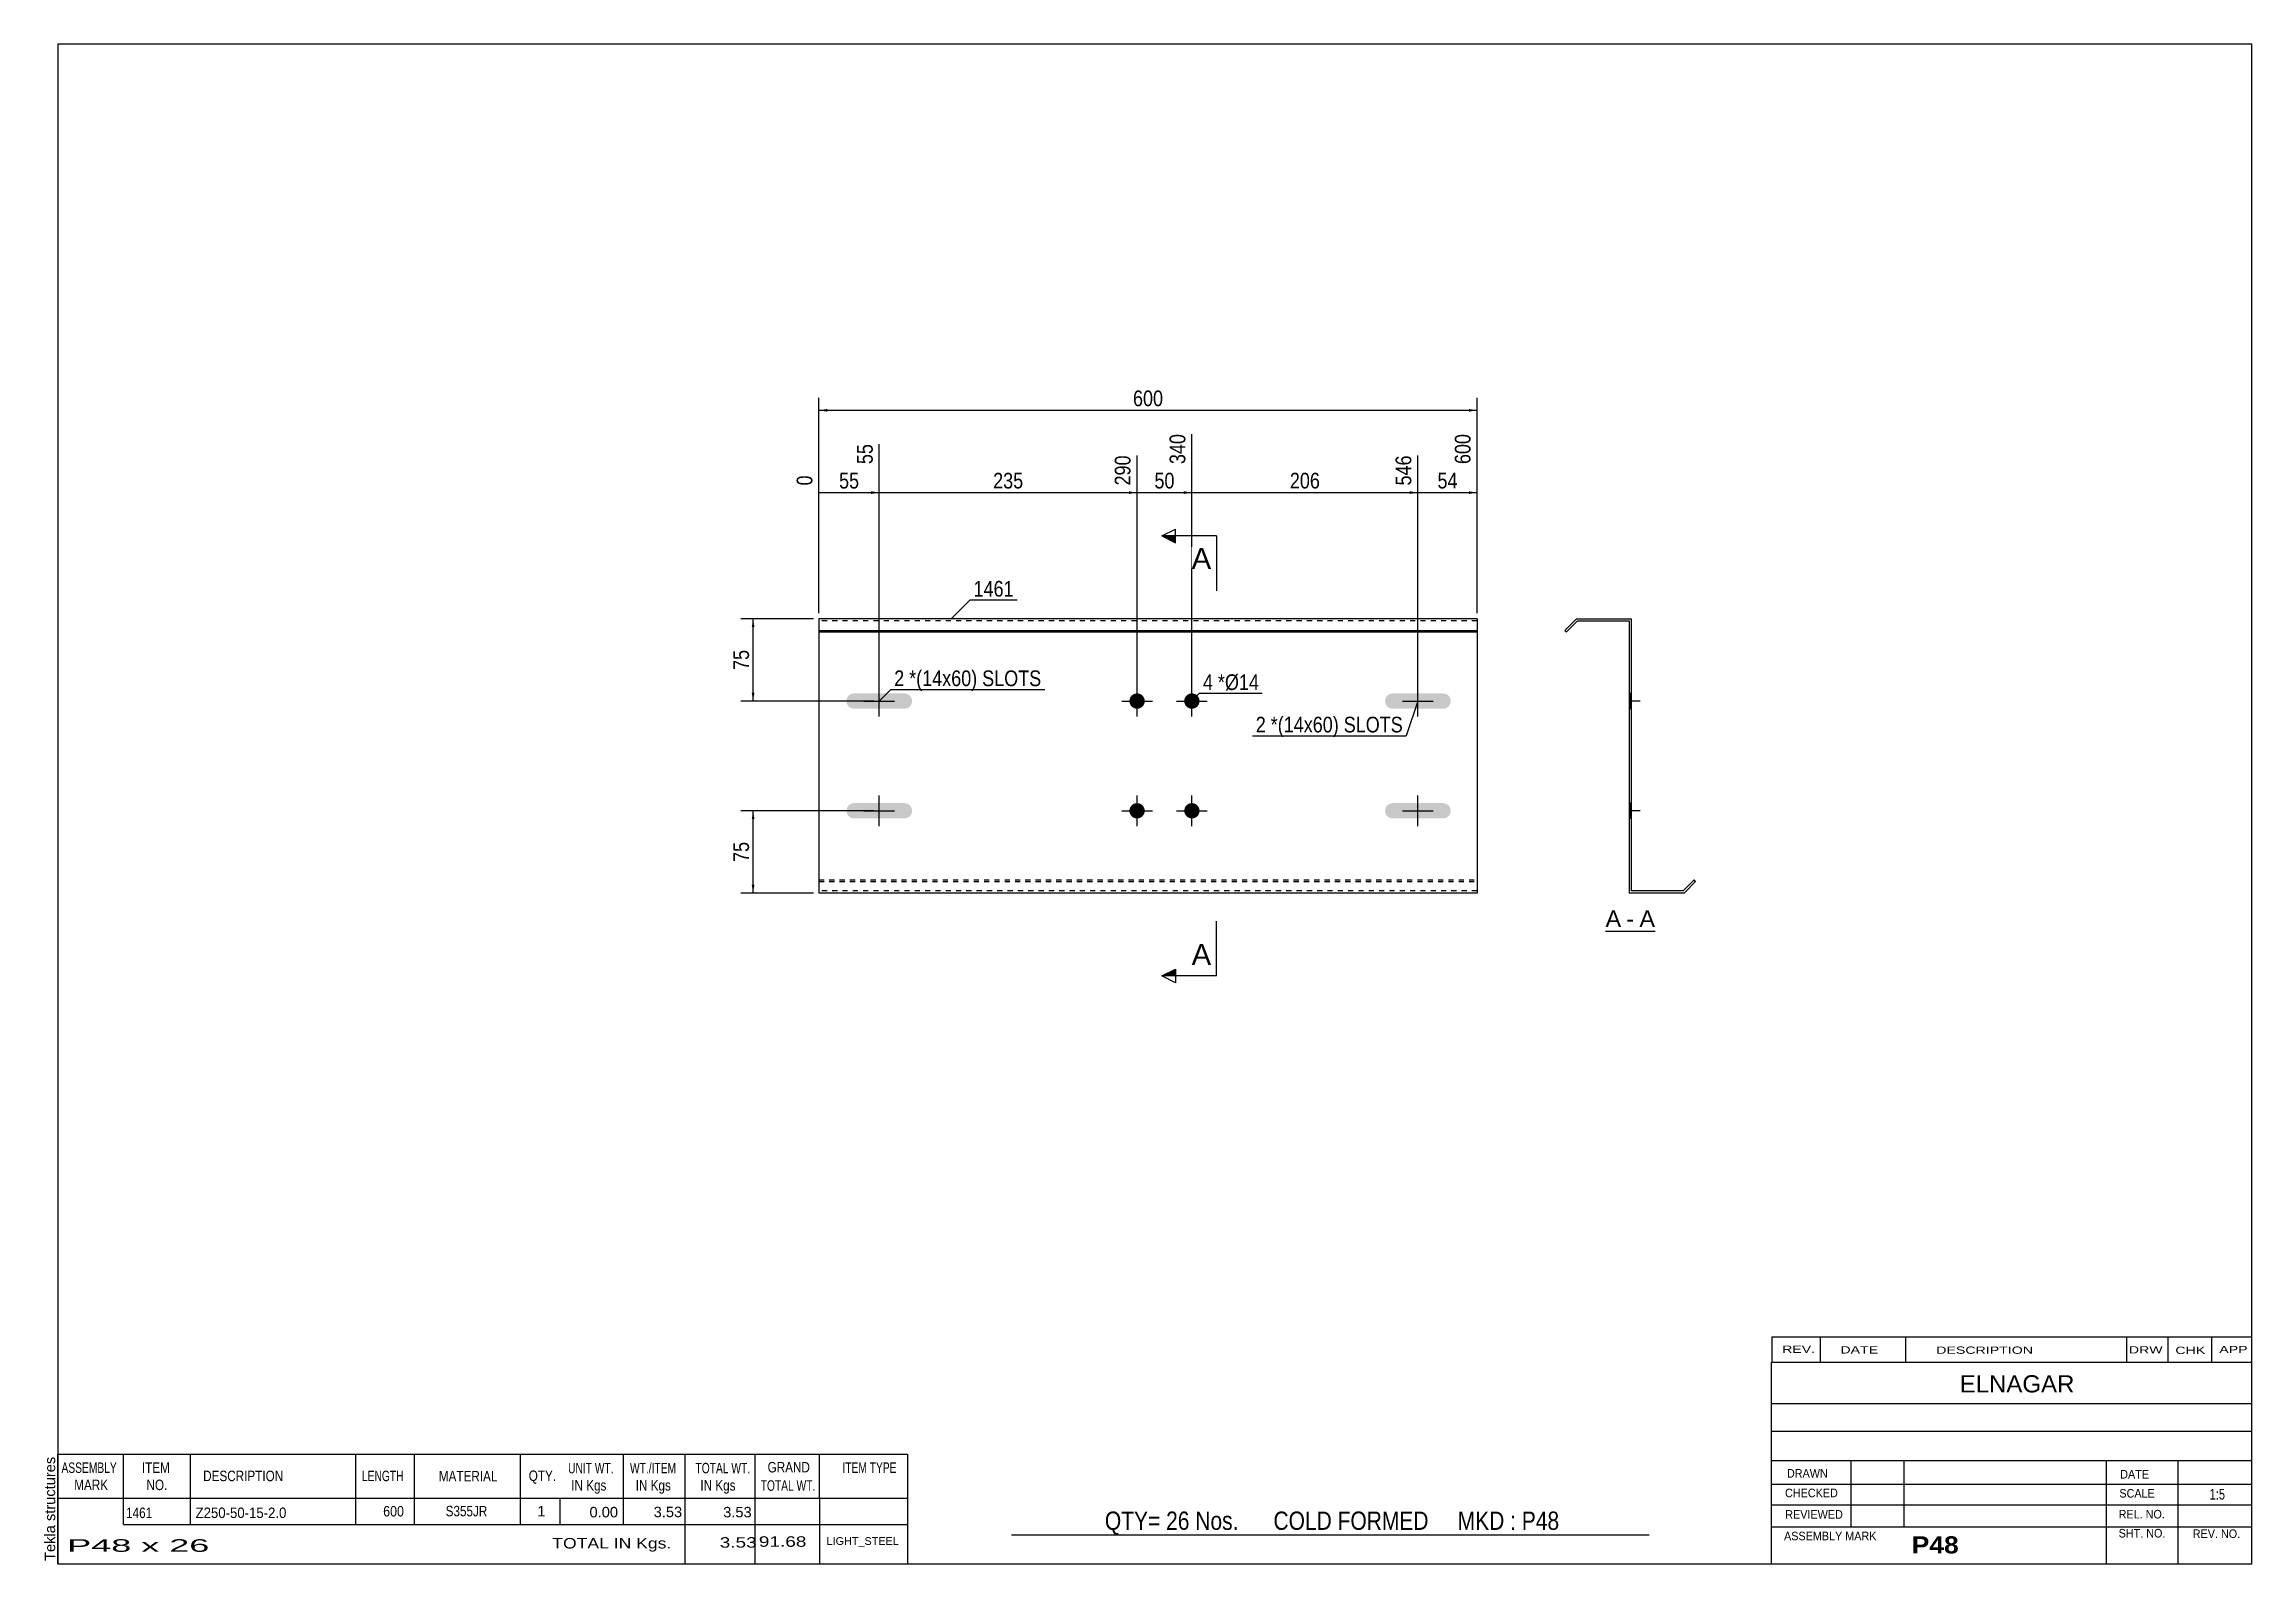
# Model space of a CAD drawing. Header units: millimetres. Extents: x -141 to 261, y -147 to 130.
import ezdxf

# ---------------------------------------------------------------- set-up
doc = ezdxf.new("R2010")
doc.units = ezdxf.units.MM
doc.linetypes.add('DXK_LINE_DOT1', pattern=[1.8814, 0.9407, -0.9407])
doc.styles.add('Arial', font='ARIAL.TTF', dxfattribs={"height": 0.2})
doc.styles.add('Arial Bold', font='ARIALBD.TTF', dxfattribs={"height": 0.2})
doc.styles.add('Arial Narrow', font='ARIALN.TTF', dxfattribs={"height": 0.2})

# ---------------------------------------------------------------- blocks, each defined once
blk = doc.blocks.new('Unknown-629090617-1409')
at = {"color": 5, "linetype": 'Continuous'}
for p, q in [((261.25, 129.75), (-138.75, 129.75)), ((-138.75, 129.75), (-138.75, -147.25)), ((261.25, -147.25), (261.25, 129.75)), ((-138.75, -147.25), (261.25, -147.25))]:
    blk.add_line(p, q, dxfattribs=at)
at = {"color": 174, "linetype": 'Continuous', "style": 'Arial'}
blk.add_text('Tekla structures', height=1.9102, rotation=90, dxfattribs=at).set_placement((-139.25, -146.75))
blk = doc.blocks.new('Unknown-629090617-12 - 1224')
at = {"color": 7, "linetype": 'Continuous'}
blk.add_line((143.41, -31.95), (152.44, -31.95), dxfattribs=at)
at = {"color": 0, "linetype": 'Continuous'}
blk.add_wipeout([(146.25, -31.2), (146.25, -28), (143.41, -28), (143.41, -31.2)], dxfattribs=at)
blk.add_wipeout([(148.63, -31.2), (148.63, -28), (147.21, -28), (147.21, -31.2)], dxfattribs=at)
at = {"color": 96, "linetype": 'Continuous', "style": 'Arial'}
blk.add_text('A', height=3.06, dxfattribs=at).set_placement((143.41, -31.2))
at = {"color": 0, "linetype": 'Continuous'}
blk.add_wipeout([(152.44, -31.2), (152.44, -28), (149.59, -28), (149.59, -31.2)], dxfattribs=at)
at = {"color": 96, "linetype": 'Continuous', "style": 'Arial'}
for s, p in [('A', (149.59, -31.2)), ('-', (147.21, -31.2))]:
    blk.add_text(s, height=3.06, dxfattribs=at).set_placement(p)
blk = doc.blocks.new('Part-629090617-1218 - 1203')
at = {"color": 2, "linetype": 'Continuous'}
for p, q in [((0, 25), (0, -25)), ((120, 25), (0, 25)), ((120, 25), (120, -25)), ((0, 22.88), (120, 22.88)), ((0, 22.6), (120, 22.6)), ((120, -25), (0, -25))]:
    blk.add_line(p, q, dxfattribs=at)
at = {"color": 7, "linetype": 'DXK_LINE_DOT1'}
for p, q in [((120, 24.6), (0, 24.6)), ((0, -22.6), (120, -22.6)), ((0, -22.88), (120, -22.88)), ((120, -24.6), (0, -24.6))]:
    blk.add_line(p, q, dxfattribs=at)
blk = doc.blocks.new('Bolt-629090617-1219 - 1203')
at = {"linetype": 'Continuous'}
for points in [[(113.8, 11.4), (104.6, 11.4), (104.06, 11.29), (103.61, 10.99), (103.31, 10.53), (103.2, 10), (103.31, 9.46), (103.61, 9.01), (104.06, 8.71), (104.6, 8.6), (113.8, 8.6), (114.34, 8.71), (114.79, 9.01), (115.09, 9.46), (115.2, 10), (115.09, 10.53), (114.79, 10.99), (114.34, 11.29)], [(113.8, -8.6), (104.6, -8.6), (104.06, -8.71), (103.61, -9.01), (103.31, -9.47), (103.2, -10), (103.31, -10.54), (103.61, -10.99), (104.06, -11.29), (104.6, -11.4), (113.8, -11.4), (114.34, -11.29), (114.79, -10.99), (115.09, -10.54), (115.2, -10), (115.09, -9.47), (114.79, -9.01), (114.34, -8.71)]]:
    blk.add_hatch(color=3, dxfattribs=at).paths.add_polyline_path(points)
at = {"color": 3, "linetype": 'Continuous'}
for p, q in [((109.2, 7.2), (109.2, 12.8)), ((106.4, 10), (112, 10)), ((109.2, -12.8), (109.2, -7.2)), ((106.4, -10), (112, -10))]:
    blk.add_line(p, q, dxfattribs=at)
blk = doc.blocks.new('Bolt-629090617-1220 - 1203')
at = {"linetype": 'Continuous'}
for points in [[(15.6, 11.4), (6.4, 11.4), (5.86, 11.29), (5.41, 10.99), (5.11, 10.53), (5, 10), (5.11, 9.46), (5.41, 9.01), (5.86, 8.71), (6.4, 8.6), (15.6, 8.6), (16.14, 8.71), (16.59, 9.01), (16.89, 9.46), (17, 10), (16.89, 10.53), (16.59, 10.99), (16.14, 11.29)], [(15.6, -8.6), (6.4, -8.6), (5.86, -8.71), (5.41, -9.01), (5.11, -9.47), (5, -10), (5.11, -10.54), (5.41, -10.99), (5.86, -11.29), (6.4, -11.4), (15.6, -11.4), (16.14, -11.29), (16.59, -10.99), (16.89, -10.54), (17, -10), (16.89, -9.47), (16.59, -9.01), (16.14, -8.71)]]:
    blk.add_hatch(color=3, dxfattribs=at).paths.add_polyline_path(points)
at = {"color": 3, "linetype": 'Continuous'}
for p, q in [((11, 7.2), (11, 12.8)), ((8.2, 10), (13.8, 10)), ((11, -12.8), (11, -7.2)), ((8.2, -10), (13.8, -10))]:
    blk.add_line(p, q, dxfattribs=at)
blk = doc.blocks.new('Bolt-629090617-1221 - 1203')
at = {"linetype": 'Continuous'}
for points in [[(56.6, 10, -1), (59.4, 10, -1)], [(66.6, 10, -1), (69.4, 10, -1)], [(56.6, -10, -1), (59.4, -10, -1)], [(66.6, -10, -1), (69.4, -10, -1)]]:
    blk.add_hatch(color=3, dxfattribs=at).paths.add_polyline_path(points)
at = {"color": 3, "linetype": 'Continuous'}
for p, q in [((58, 7.2), (58, 12.8)), ((68, 7.2), (68, 12.8)), ((55.2, 10), (60.8, 10)), ((65.2, 10), (70.8, 10)), ((58, -12.8), (58, -7.2)), ((68, -12.8), (68, -7.2)), ((55.2, -10), (60.8, -10)), ((65.2, -10), (70.8, -10))]:
    blk.add_line(p, q, dxfattribs=at)
blk = doc.blocks.new('Part-629090617-1226 - 1224')
at = {"color": 2, "linetype": 'Continuous'}
for p, q in [((138.12, 25), (136, 22.88)), ((136.28, 22.6), (138.29, 24.6)), ((138.12, 25), (148.12, 25)), ((138.29, 24.6), (147.72, 24.6)), ((147.72, 24.6), (147.72, -25)), ((148.12, -24.6), (148.12, 25)), ((136, 22.88), (136.28, 22.6)), ((159.56, -22.6), (157.56, -24.6)), ((157.72, -25), (159.84, -22.88)), ((159.84, -22.88), (159.56, -22.6)), ((157.72, -25), (147.72, -25)), ((157.56, -24.6), (148.12, -24.6))]:
    blk.add_line(p, q, dxfattribs=at)
blk = doc.blocks.new('Bolt-629090617-1227 - 1224')
at = {"linetype": 'Continuous'}
for points in [[(147.72, 11.4), (147.72, 8.6), (148.12, 8.6), (148.12, 11.4)], [(147.72, -8.6), (147.72, -11.4), (148.12, -11.4), (148.12, -8.6)]]:
    blk.add_hatch(color=3, dxfattribs=at).paths.add_polyline_path(points)
at = {"color": 3, "linetype": 'Continuous'}
for p, q in [((148.12, 11.4), (147.72, 11.4)), ((149.72, 10), (147.72, 10)), ((148.12, 8.6), (147.72, 8.6)), ((148.12, -8.6), (147.72, -8.6)), ((149.72, -10), (147.72, -10)), ((148.12, -11.4), (147.72, -11.4))]:
    blk.add_line(p, q, dxfattribs=at)
blk = doc.blocks.new('Bolt-629090617-1228 - 1224')
at = {"linetype": 'Continuous'}
for points in [[(147.72, 11.4), (147.72, 8.6), (148.12, 8.6), (148.12, 11.4)], [(147.72, -8.6), (147.72, -11.4), (148.12, -11.4), (148.12, -8.6)]]:
    blk.add_hatch(color=3, dxfattribs=at).paths.add_polyline_path(points)
at = {"color": 3, "linetype": 'Continuous'}
for p, q in [((148.12, 11.4), (147.72, 11.4)), ((149.72, 10), (147.72, 10)), ((148.12, 8.6), (147.72, 8.6)), ((148.12, -8.6), (147.72, -8.6)), ((149.72, -10), (147.72, -10)), ((148.12, -11.4), (147.72, -11.4))]:
    blk.add_line(p, q, dxfattribs=at)
blk = doc.blocks.new('Bolt-629090617-1229 - 1224')
at = {"linetype": 'Continuous'}
for points in [[(147.72, 11.4), (147.72, 8.6), (148.12, 8.6), (148.12, 11.4)], [(147.72, 11.4), (147.72, 8.6), (148.12, 8.6), (148.12, 11.4)], [(147.72, -8.6), (147.72, -11.4), (148.12, -11.4), (148.12, -8.6)], [(147.72, -8.6), (147.72, -11.4), (148.12, -11.4), (148.12, -8.6)]]:
    blk.add_hatch(color=3, dxfattribs=at).paths.add_polyline_path(points)
at = {"color": 3, "linetype": 'Continuous'}
for p, q in [((148.12, 11.4), (147.72, 11.4)), ((148.12, 11.4), (147.72, 11.4)), ((149.72, 10), (147.72, 10)), ((149.72, 10), (147.72, 10)), ((148.12, 8.6), (147.72, 8.6)), ((148.12, 8.6), (147.72, 8.6)), ((148.12, -8.6), (147.72, -8.6)), ((148.12, -8.6), (147.72, -8.6)), ((149.72, -10), (147.72, -10)), ((149.72, -10), (147.72, -10)), ((148.12, -11.4), (147.72, -11.4)), ((148.12, -11.4), (147.72, -11.4))]:
    blk.add_line(p, q, dxfattribs=at)
blk = doc.blocks.new('StraightDimension-629090617-1234 - 1203')
at = {"linetype": 'Continuous'}
blk.add_hatch(color=7, dxfattribs=at).paths.add_polyline_path([(118.5, 48.25), (120, 48), (118.5, 47.75)])
at = {"color": 7, "linetype": 'Continuous'}
for p, q in [((120, 26), (120, 58.68)), ((109.2, 11), (109.2, 54.78)), ((109.2, 48), (120, 48))]:
    blk.add_line(p, q, dxfattribs=at)
at = {"color": 0}
blk.add_wipeout([(117.03, 48.15), (117.03, 52.35), (112.17, 52.35), (112.17, 48.15)], dxfattribs=at)
at = {"color": 0, "linetype": 'Continuous'}
blk.add_wipeout([(119.4, 59.28), (115.2, 59.28), (115.2, 52.6), (119.4, 52.6)], dxfattribs=at)
at = {"color": 3, "linetype": 'Continuous', "style": 'Arial Narrow'}
blk.add_text('600', height=2.863, rotation=90.0002, dxfattribs=at).set_placement((118.8, 53.2))
at = {"color": 3, "style": 'Arial Narrow'}
blk.add_text('54', height=2.863, dxfattribs=at).set_placement((112.77, 48.75))
blk = doc.blocks.new('StraightDimension-629090617-1235 - 1203')
at = {"linetype": 'Continuous'}
blk.add_hatch(color=7, dxfattribs=at).paths.add_polyline_path([(107.7, 48.25), (109.2, 48), (107.7, 47.75)])
at = {"color": 7, "linetype": 'Continuous'}
for p, q in [((68, 11), (68, 58.68)), ((109.2, 11), (109.2, 54.78)), ((68, 48), (109.2, 48))]:
    blk.add_line(p, q, dxfattribs=at)
at = {"color": 0}
blk.add_wipeout([(91.94, 48.15), (91.94, 52.35), (85.26, 52.35), (85.26, 48.15)], dxfattribs=at)
at = {"color": 0, "linetype": 'Continuous'}
blk.add_wipeout([(108.6, 55.38), (104.4, 55.38), (104.4, 48.7), (108.6, 48.7)], dxfattribs=at)
at = {"color": 3, "linetype": 'Continuous', "style": 'Arial Narrow'}
blk.add_text('546', height=2.863, rotation=90.0002, dxfattribs=at).set_placement((108, 49.3))
at = {"color": 3, "style": 'Arial Narrow'}
blk.add_text('206', height=2.863, dxfattribs=at).set_placement((85.86, 48.75))
blk = doc.blocks.new('StraightDimension-629090617-1236 - 1203')
at = {"linetype": 'Continuous'}
blk.add_hatch(color=7, dxfattribs=at).paths.add_polyline_path([(66.5, 48.25), (68, 48), (66.5, 47.75)])
at = {"color": 7, "linetype": 'Continuous'}
for p, q in [((68, 11), (68, 58.68)), ((58, 11), (58, 54.78)), ((58, 48), (68, 48))]:
    blk.add_line(p, q, dxfattribs=at)
at = {"color": 0}
blk.add_wipeout([(65.43, 48.15), (65.43, 52.35), (60.57, 52.35), (60.57, 48.15)], dxfattribs=at)
at = {"color": 0, "linetype": 'Continuous'}
blk.add_wipeout([(67.4, 59.28), (63.2, 59.28), (63.2, 52.6), (67.4, 52.6)], dxfattribs=at)
at = {"color": 3, "linetype": 'Continuous', "style": 'Arial Narrow'}
blk.add_text('340', height=2.863, rotation=90.0002, dxfattribs=at).set_placement((66.8, 53.2))
at = {"color": 3, "style": 'Arial Narrow'}
blk.add_text('50', height=2.863, dxfattribs=at).set_placement((61.17, 48.75))
blk = doc.blocks.new('StraightDimension-629090617-1237 - 1203')
at = {"linetype": 'Continuous'}
blk.add_hatch(color=7, dxfattribs=at).paths.add_polyline_path([(56.5, 48.25), (58, 48), (56.5, 47.75)])
at = {"color": 7, "linetype": 'Continuous'}
for p, q in [((11, 11), (11, 56.86)), ((58, 11), (58, 54.78)), ((11, 48), (58, 48))]:
    blk.add_line(p, q, dxfattribs=at)
at = {"color": 0}
blk.add_wipeout([(37.84, 48.15), (37.84, 52.35), (31.16, 52.35), (31.16, 48.15)], dxfattribs=at)
at = {"color": 0, "linetype": 'Continuous'}
blk.add_wipeout([(57.4, 55.38), (53.2, 55.38), (53.2, 48.7), (57.4, 48.7)], dxfattribs=at)
at = {"color": 3, "linetype": 'Continuous', "style": 'Arial Narrow'}
blk.add_text('290', height=2.863, rotation=90.0002, dxfattribs=at).set_placement((56.8, 49.3))
at = {"color": 3, "style": 'Arial Narrow'}
blk.add_text('235', height=2.863, dxfattribs=at).set_placement((31.76, 48.75))
blk = doc.blocks.new('StraightDimension-629090617-1238 - 1203')
at = {"linetype": 'Continuous'}
blk.add_hatch(color=7, dxfattribs=at).paths.add_polyline_path([(9.5, 48.25), (11, 48), (9.5, 47.75)])
at = {"color": 7, "linetype": 'Continuous'}
for p, q in [((11, 11), (11, 56.86)), ((0, 26), (0, 51.13)), ((0, 48), (11, 48))]:
    blk.add_line(p, q, dxfattribs=at)
at = {"color": 0}
blk.add_wipeout([(7.93, 48.15), (7.93, 52.35), (3.07, 52.35), (3.07, 48.15)], dxfattribs=at)
at = {"color": 0, "linetype": 'Continuous'}
blk.add_wipeout([(-0.6, 51.73), (-4.8, 51.73), (-4.8, 48.7), (-0.6, 48.7)], dxfattribs=at)
at = {"color": 3, "linetype": 'Continuous', "style": 'Arial Narrow'}
blk.add_text('0', height=2.86, rotation=90.0002, dxfattribs=at).set_placement((-1.2, 49.3))
at = {"color": 0, "linetype": 'Continuous'}
blk.add_wipeout([(10.4, 57.46), (6.2, 57.46), (6.2, 52.6), (10.4, 52.6)], dxfattribs=at)
at = {"color": 3, "linetype": 'Continuous', "style": 'Arial Narrow'}
blk.add_text('55', height=2.863, rotation=90.0002, dxfattribs=at).set_placement((9.8, 53.2))
at = {"color": 3, "style": 'Arial Narrow'}
blk.add_text('55', height=2.863, dxfattribs=at).set_placement((3.67, 48.75))
blk = doc.blocks.new('StraightDimension-629090617-1255 - 1203')
at = {"linetype": 'Continuous'}
for points in [[(-12.25, 23.5), (-12, 25), (-11.75, 23.5)], [(-11.75, 11.5), (-12, 10), (-12.25, 11.5)]]:
    blk.add_hatch(color=7, dxfattribs=at).paths.add_polyline_path(points)
at = {"color": 7, "linetype": 'Continuous'}
for p, q in [((-1, 25), (-14.25, 25)), ((-12, 10), (-12, 25)), ((10, 10), (-14.25, 10))]:
    blk.add_line(p, q, dxfattribs=at)
at = {"color": 0}
blk.add_wipeout([(-12.15, 19.93), (-16.35, 19.93), (-16.35, 15.07), (-12.15, 15.07)], dxfattribs=at)
at = {"color": 3, "style": 'Arial Narrow'}
blk.add_text('75', height=2.863, rotation=90.0002, dxfattribs=at).set_placement((-12.75, 15.67))
blk = doc.blocks.new('StraightDimension-629090617-1261 - 1203')
at = {"linetype": 'Continuous'}
for points in [[(-12.25, -11.5), (-12, -10), (-11.75, -11.5)], [(-11.75, -23.5), (-12, -25), (-12.25, -23.5)]]:
    blk.add_hatch(color=7, dxfattribs=at).paths.add_polyline_path(points)
at = {"color": 7, "linetype": 'Continuous'}
for p, q in [((10, -10), (-14.25, -10)), ((-12, -25), (-12, -10)), ((-1, -25), (-14.25, -25))]:
    blk.add_line(p, q, dxfattribs=at)
at = {"color": 0}
blk.add_wipeout([(-12.15, -15.07), (-16.35, -15.07), (-16.35, -19.93), (-12.15, -19.93)], dxfattribs=at)
at = {"color": 3, "style": 'Arial Narrow'}
blk.add_text('75', height=2.863, rotation=90.0002, dxfattribs=at).set_placement((-12.75, -19.33))
blk = doc.blocks.new('StraightDimension-629090617-1267 - 1203')
at = {"linetype": 'Continuous'}
for points in [[(1.5, 62.75), (0, 63), (1.5, 63.25)], [(118.5, 63.25), (120, 63), (118.5, 62.75)]]:
    blk.add_hatch(color=7, dxfattribs=at).paths.add_polyline_path(points)
at = {"color": 7, "linetype": 'Continuous'}
for p, q in [((0, 26), (0, 65.25)), ((120, 26), (120, 65.25)), ((0, 63), (120, 63))]:
    blk.add_line(p, q, dxfattribs=at)
at = {"color": 0}
blk.add_wipeout([(63.34, 63.15), (63.34, 67.35), (56.66, 67.35), (56.66, 63.15)], dxfattribs=at)
at = {"color": 3, "style": 'Arial Narrow'}
blk.add_text('600', height=2.863, dxfattribs=at).set_placement((57.26, 63.75))
blk = doc.blocks.new('CBS_REVISION-629090617-1425')
at = {"color": 7, "linetype": 'Continuous'}
for p, q in [((173.74, -105.87), (261.24, -105.87)), ((173.74, -105.87), (173.74, -110.5)), ((182.54, -105.87), (182.54, -110.5)), ((198.13, -105.87), (198.13, -110.44)), ((238.39, -105.87), (238.39, -110.5)), ((245.93, -105.87), (245.93, -110.5)), ((253.88, -105.87), (253.88, -110.5)), ((173.74, -110.5), (261.24, -110.5))]:
    blk.add_line(p, q, dxfattribs=at)
at = {"color": 7, "style": 'Arial Narrow', "width": 1.7}
for s, height, p in [('REV.', 1.326, (175.6, -108.82)), ('DATE', 1.326, (186.23, -108.94)), ('DESCRIPTION', 1.3257, (203.71, -108.99)), ('DRW', 1.326, (238.82, -108.93)), ('CHK', 1.326, (247.31, -109.02)), ('APP', 1.326, (255.31, -108.87))]:
    blk.add_text(s, height=height, dxfattribs=at).set_placement(p)
blk = doc.blocks.new('CBS_BOM-629090617-1422')
at = {"color": 7, "linetype": 'Continuous'}
for p, q in [((-138.78, -135.28), (-138.78, -127.28)), ((-138.78, -127.28), (16.14, -127.28)), ((-126.78, -135.28), (-126.78, -127.28)), ((-114.59, -135.28), (-114.59, -127.28)), ((-84.43, -135.28), (-84.43, -127.28)), ((-73.75, -135.28), (-73.75, -127.28)), ((-54.43, -135.28), (-54.43, -127.28)), ((-35.63, -135.28), (-35.63, -127.28)), ((-24.42, -135.28), (-24.42, -127.28)), ((-11.63, -135.28), (-11.63, -127.28)), ((0.12, -135.28), (0.12, -127.28)), ((16.14, -127.29), (16.14, -135.27)), ((-138.78, -135.28), (16.14, -135.28)), ((-138.78, -140.08), (-138.78, -135.28)), ((-126.78, -140.08), (-126.78, -135.28)), ((-114.59, -140.08), (-114.59, -135.28)), ((-84.43, -140.08), (-84.43, -135.28)), ((-73.75, -140.08), (-73.75, -135.28)), ((-54.43, -140.08), (-54.43, -135.28)), ((-47.17, -140.08), (-47.17, -135.28)), ((-35.63, -140.08), (-35.63, -135.28)), ((-24.42, -140.08), (-24.42, -135.28)), ((-11.63, -140.08), (-11.63, -135.28)), ((0.14, -140.08), (0.14, -135.28)), ((16.14, -135.28), (16.14, -140.08)), ((-138.78, -147.28), (-138.78, -140.1)), ((-126.78, -140.08), (16.14, -140.08)), ((-24.42, -147.28), (-24.42, -140.1)), ((-11.63, -147.28), (-11.63, -140.1)), ((0.18, -147.28), (0.18, -140.1)), ((16.14, -140.08), (16.14, -147.28)), ((-138.78, -147.28), (16.14, -147.28))]:
    blk.add_line(p, q, dxfattribs=at)
at = {"color": 3, "linetype": 'Continuous', "style": 'Arial'}
for s, height, width, p in [('ASSEMBLY', 1.91, 0.7, (-138.1, -130.71)), ('ITEM', 1.91, 0.8, (-123.45, -130.71)), ('WT./ITEM', 1.91, 0.7, (-34.45, -130.78)), ('GRAND', 1.91, 0.8, (-9.36, -130.62)), ('ITEM TYPE', 1.91, 0.7, (4.28, -130.7)), ('MARK', 1.91, 0.8, (-135.78, -133.84)), ('NO.', 1.91, 0.8, (-122.6, -133.84)), ('DESCRIPTION', 1.9102, 0.8, (-112.27, -132.21)), ('LENGTH', 1.91, 0.7, (-83.32, -132.21)), ('MATERIAL', 1.91, 0.8, (-69.3, -132.26)), ('QTY.', 1.91, 0.8, (-52.91, -132.18)), ('UNIT WT.', 1.91, 0.7, (-45.74, -130.78)), ('IN Kgs', 1.91, 0.8, (-45.16, -133.92)), ('IN Kgs', 1.91, 0.8, (-33.41, -133.92)), ('TOTAL WT.', 1.91, 0.7, (-22.51, -130.78)), ('IN Kgs', 1.91, 0.8, (-21.62, -133.92)), ('TOTAL WT.', 1.91, 0.7, (-10.62, -133.96))]:
    blk.add_text(s, height=height, dxfattribs=dict(at, width=width)).set_placement(p)
at = {"color": 7, "linetype": 'Continuous', "style": 'Arial'}
for s, height, width, p in [('600', 1.91, 0.85, (-79.45, -138.65)), ('S355JR', 1.91, 0.8, (-68.06, -138.62)), ('1461', 1.91, 0.8, (-126.32, -138.93)), ('Z250-50-15-2.0', 1.9102, 0.9, (-113.65, -138.93))]:
    blk.add_text(s, height=height, dxfattribs=dict(at, width=width)).set_placement(p)
for s, p in [('1', (-51.34, -138.62)), ('3.53', (-30.13, -138.78)), ('0.00', (-41.83, -138.81)), ('3.53', (-17.46, -138.81))]:
    blk.add_text(s, height=1.91, dxfattribs=at).set_placement(p)
at = {"color": 6, "linetype": 'Continuous', "style": 'Arial'}
for s, height, width, p in [('P48 x 26', 2.292, 2.05, (-137.06, -145.09)), ('TOTAL IN Kgs.', 1.9102, 1.2, (-48.62, -144.48)), ('3.53', 1.91, 1.3, (-18.1, -144.33)), ('91.68', 1.91, 1.3, (-10.96, -144.17))]:
    blk.add_text(s, height=height, dxfattribs=dict(at, width=width)).set_placement(p)
blk.add_text('LIGHT_STEEL', height=1.4135, dxfattribs=at).set_placement((1.39, -143.83))
blk = doc.blocks.new('CBS_CALLOFF-629090617-1423')
at = {"color": 7, "linetype": 'Continuous'}
blk.add_line((35.13, -141.98), (151.36, -142), dxfattribs=at)
at = {"color": 3, "linetype": 'Continuous', "style": 'Arial Narrow'}
blk.add_text('QTY= 26 Nos.      COLD FORMED     MKD : P48', height=3.3405, dxfattribs=at).set_placement((52.13, -141.09))
blk = doc.blocks.new('CBS_NAME_BLOG-629090617-1424')
at = {"color": 7, "linetype": 'Continuous'}
for p, q in [((173.66, -110.5), (261.18, -110.5)), ((173.66, -147.21), (173.66, -110.5)), ((173.66, -118.04), (261.18, -118.04)), ((173.73, -123.09), (261.25, -123.09)), ((173.66, -128.46), (261.18, -128.46)), ((188.18, -140.57), (188.18, -128.47)), ((197.87, -140.54), (197.87, -128.47)), ((234.78, -147.21), (234.78, -128.48)), ((247.83, -147.21), (247.83, -128.47)), ((173.67, -132.76), (261.25, -132.74)), ((173.66, -136.51), (261.18, -136.51)), ((173.66, -140.55), (261.18, -140.55)), ((173.66, -147.25), (261.25, -147.25))]:
    blk.add_line(p, q, dxfattribs=at)
at = {"color": 3, "linetype": 'Continuous', "style": 'Arial'}
blk.add_text('ELNAGAR', height=3.133, dxfattribs=at).set_placement((207.98, -116.03))
at = {"color": 3, "linetype": 'Continuous'}
for s, height, style, width, p in [('DRAWN', 1.566, 'Arial', 0.9, (176.49, -131.57)), ('DATE', 1.566, 'Arial', 0.9, (237.25, -131.73)), ('CHECKED', 1.566, 'Arial', 0.9, (176.14, -135.14)), ('SCALE', 1.566, 'Arial', 0.9, (237.1, -135.21)), ('1:5', 1.957, 'Arial Narrow', 0.9, (253.55, -135.57)), ('REVIEWED', 1.566, 'Arial', 0.9, (176.18, -139.06)), ('REL. NO.', 1.566, 'Arial', 0.9, (236.96, -139.01)), ('ASSEMBLY MARK', 1.5663, 'Arial', 0.9, (175.96, -142.99)), ('P48', 3.131, 'Arial Bold', 1.1, (199.24, -145.39)), ('SHT. NO.', 1.566, 'Arial', 0.9, (236.96, -142.48)), ('REV. NO.', 1.566, 'Arial', 0.9, (250.48, -142.57))]:
    blk.add_text(s, height=height, dxfattribs=dict(at, style=style, width=width)).set_placement(p)
blk = doc.blocks.new('SectionMark-629090617-1232 - 1203')
at = {"linetype": 'Continuous'}
for points in [[(65, 40.1), (65, 38.85), (62.5, 40.1)], [(65, -38.85), (65, -40.1), (62.5, -40.1)]]:
    blk.add_hatch(color=30, dxfattribs=at).paths.add_polyline_path(points)
at = {"color": 30, "linetype": 'Continuous'}
for p, q in [((62.5, 40.1), (65, 41.35)), ((65, 38.85), (65, 41.35)), ((62.5, 40.1), (65, 38.85)), ((62.5, -40.1), (65, -38.85)), ((65, -41.35), (62.5, -40.1)), ((65, -38.85), (65, -41.35))]:
    blk.add_line(p, q, dxfattribs=at)
at = {"color": 0, "linetype": 'Continuous'}
for points in [[(71.5, 34.1), (71.5, 38.1), (67.95, 38.1), (67.95, 34.1)], [(71.5, -38.1), (71.5, -34.1), (67.95, -34.1), (67.95, -38.1)]]:
    blk.add_wipeout(points, dxfattribs=at)
at = {"color": 30, "linetype": 'Continuous'}
for p, q in [((72.5, 40.1), (62.5, 40.1)), ((72.5, 40.1), (72.5, 30.1)), ((72.5, -40.1), (72.5, -30.1)), ((72.5, -40.1), (62.5, -40.1))]:
    blk.add_line(p, q, dxfattribs=at)
at = {"color": 96, "linetype": 'Continuous', "style": 'Arial'}
for p in [(67.95, 34.1), (67.95, -38.1)]:
    blk.add_text('A', height=3.82, dxfattribs=at).set_placement(p)
blk = doc.blocks.new('Mark-629090617-1270 - 1203')
at = {"color": 0}
blk.add_wipeout([(35.51, 29.04), (35.51, 32.04), (28.19, 32.04), (28.19, 29.04)], dxfattribs=at)
blk.add_wipeout([(35.51, 29.04), (35.51, 32.04), (28.19, 32.04), (28.19, 29.04)], dxfattribs=at)
at = {"color": 7, "linetype": 'Continuous'}
for p, q in [((24.06, 24.9), (27.59, 28.44)), ((27.59, 28.44), (36.11, 28.44))]:
    blk.add_line(p, q, dxfattribs=at)
at = {"color": 3, "style": 'Arial Narrow'}
blk.add_text('1461', height=2.863, dxfattribs=at).set_placement((28.19, 29.04))
blk = doc.blocks.new('Mark-629090617-1273 - 1203')
at = {"color": 0}
blk.add_wipeout([(81.47, 4.28), (81.47, 7.28), (79.64, 7.28), (79.64, 4.28)], dxfattribs=at)
blk.add_wipeout([(81.47, 4.28), (81.47, 7.28), (79.64, 7.28), (79.64, 4.28)], dxfattribs=at)
blk.add_wipeout([(83.65, 4.28), (83.65, 7.28), (82.37, 7.28), (82.37, 4.28)], dxfattribs=at)
blk.add_wipeout([(83.65, 4.28), (83.65, 7.28), (82.37, 7.28), (82.37, 4.28)], dxfattribs=at)
at = {"color": 3, "style": 'Arial Narrow'}
blk.add_text('2', height=2.86, dxfattribs=at).set_placement((79.64, 4.28))
at = {"color": 0}
blk.add_wipeout([(106.48, 4.28), (106.48, 7.28), (83.65, 7.28), (83.65, 4.28)], dxfattribs=at)
blk.add_wipeout([(106.48, 4.28), (106.48, 7.28), (83.65, 7.28), (83.65, 4.28)], dxfattribs=at)
at = {"color": 7, "linetype": 'Continuous'}
for p in [(109.2, 10), (79.04, 3.68)]:
    blk.add_line(p, (107.08, 3.68), dxfattribs=at)
at = {"color": 3, "style": 'Arial Narrow'}
for s, height, p in [('*', 2.86, (82.37, 4.28)), ('(14x60) SLOTS', 2.8633, (83.65, 4.28))]:
    blk.add_text(s, height=height, dxfattribs=at).set_placement(p)
blk = doc.blocks.new('Mark-629090617-1274 - 1203')
at = {"color": 0}
blk.add_wipeout([(15.55, 12.72), (15.55, 15.72), (13.72, 15.72), (13.72, 12.72)], dxfattribs=at)
blk.add_wipeout([(15.55, 12.72), (15.55, 15.72), (13.72, 15.72), (13.72, 12.72)], dxfattribs=at)
at = {"color": 7, "linetype": 'Continuous'}
blk.add_line((11, 10), (13.12, 12.12), dxfattribs=at)
at = {"color": 0}
blk.add_wipeout([(17.73, 12.72), (17.73, 15.72), (16.45, 15.72), (16.45, 12.72)], dxfattribs=at)
blk.add_wipeout([(17.73, 12.72), (17.73, 15.72), (16.45, 15.72), (16.45, 12.72)], dxfattribs=at)
at = {"color": 3, "style": 'Arial Narrow'}
blk.add_text('2', height=2.86, dxfattribs=at).set_placement((13.72, 12.72))
at = {"color": 0}
blk.add_wipeout([(40.56, 12.72), (40.56, 15.72), (17.73, 15.72), (17.73, 12.72)], dxfattribs=at)
blk.add_wipeout([(40.56, 12.72), (40.56, 15.72), (17.73, 15.72), (17.73, 12.72)], dxfattribs=at)
at = {"color": 7, "linetype": 'Continuous'}
blk.add_line((13.12, 12.12), (41.16, 12.12), dxfattribs=at)
at = {"color": 3, "style": 'Arial Narrow'}
for s, height, p in [('*', 2.86, (16.45, 12.72)), ('(14x60) SLOTS', 2.8633, (17.73, 12.72))]:
    blk.add_text(s, height=height, dxfattribs=at).set_placement(p)
blk = doc.blocks.new('Mark-629090617-1275 - 1203')
at = {"color": 0}
blk.add_wipeout([(71.84, 12.01), (71.84, 15.01), (70.01, 15.01), (70.01, 12.01)], dxfattribs=at)
blk.add_wipeout([(71.84, 12.01), (71.84, 15.01), (70.01, 15.01), (70.01, 12.01)], dxfattribs=at)
at = {"color": 7, "linetype": 'Continuous'}
blk.add_line((68, 10), (69.41, 11.41), dxfattribs=at)
at = {"color": 0}
blk.add_wipeout([(74.02, 12.01), (74.02, 15.01), (72.74, 15.01), (72.74, 12.01)], dxfattribs=at)
blk.add_wipeout([(74.02, 12.01), (74.02, 15.01), (72.74, 15.01), (72.74, 12.01)], dxfattribs=at)
at = {"color": 3, "style": 'Arial Narrow'}
blk.add_text('4', height=2.86, dxfattribs=at).set_placement((70.01, 12.01))
at = {"color": 0}
blk.add_wipeout([(80.23, 12.01), (80.23, 15.01), (74.02, 15.01), (74.02, 12.01)], dxfattribs=at)
blk.add_wipeout([(80.23, 12.01), (80.23, 15.01), (74.02, 15.01), (74.02, 12.01)], dxfattribs=at)
at = {"color": 7, "linetype": 'Continuous'}
blk.add_line((69.41, 11.41), (80.83, 11.41), dxfattribs=at)
at = {"color": 3, "style": 'Arial Narrow'}
for s, height, p in [('*', 2.86, (72.74, 12.01)), ('Ø14', 2.863, (74.02, 12.01))]:
    blk.add_text(s, height=height, dxfattribs=at).set_placement(p)

msp = doc.modelspace()

# ---------------------------------------------------------------- block references
for name in ['Unknown-629090617-1409', 'Part-629090617-1218 - 1203', 'Part-629090617-1226 - 1224', 'Bolt-629090617-1220 - 1203', 'Bolt-629090617-1221 - 1203', 'Bolt-629090617-1219 - 1203', 'Bolt-629090617-1227 - 1224', 'Bolt-629090617-1228 - 1224', 'Bolt-629090617-1229 - 1224', 'CBS_REVISION-629090617-1425', 'CBS_NAME_BLOG-629090617-1424', 'CBS_BOM-629090617-1422', 'CBS_CALLOFF-629090617-1423']:
    msp.add_blockref(name, (0, 0))

# ---------------------------------------------------------------- next in the draw order: block references
for name in ['StraightDimension-629090617-1234 - 1203', 'StraightDimension-629090617-1261 - 1203', 'Unknown-629090617-12 - 1224']:
    msp.add_blockref(name, (0, 0))

# ---------------------------------------------------------------- next in the draw order: block references
msp.add_blockref('StraightDimension-629090617-1235 - 1203', (0, 0))

# ---------------------------------------------------------------- next in the draw order: block references
for name in ['StraightDimension-629090617-1236 - 1203', 'Mark-629090617-1273 - 1203']:
    msp.add_blockref(name, (0, 0))

# ---------------------------------------------------------------- next in the draw order: block references
msp.add_blockref('StraightDimension-629090617-1237 - 1203', (0, 0))

# ---------------------------------------------------------------- next in the draw order: block references
msp.add_blockref('StraightDimension-629090617-1238 - 1203', (0, 0))

# ---------------------------------------------------------------- next in the draw order: block references
msp.add_blockref('StraightDimension-629090617-1255 - 1203', (0, 0))

# ---------------------------------------------------------------- next in the draw order: block references
for name in ['StraightDimension-629090617-1267 - 1203', 'Mark-629090617-1274 - 1203']:
    msp.add_blockref(name, (0, 0))

# ---------------------------------------------------------------- next in the draw order: block references
for name in ['SectionMark-629090617-1232 - 1203', 'Mark-629090617-1270 - 1203']:
    msp.add_blockref(name, (0, 0))

# ---------------------------------------------------------------- next in the draw order: block references
msp.add_blockref('Mark-629090617-1275 - 1203', (0, 0))

doc.saveas('drawing.dxf')
